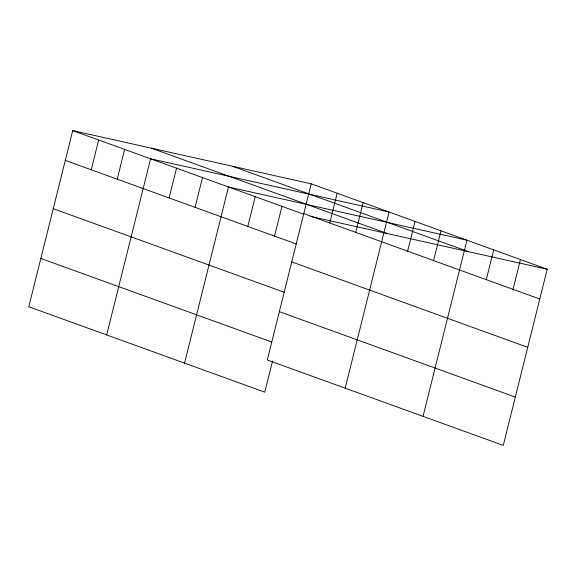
<?xml version="1.0" encoding="UTF-8"?>
<svg xmlns="http://www.w3.org/2000/svg" width="576" height="576" viewBox="0 0 576 576"><rect width="100%" height="100%" fill="white"/><g stroke="black" fill="none" stroke-linecap="round" stroke-linejoin="round"><path stroke-width="0.86" d="M311.213 183.838L267.293 359.978L503.28 445.385L547.2 269.244L311.213 183.838L72.72 130.615L28.8 306.756L264.787 392.162L272.527 361.109M91.253 169.776L98.676 140.011M117.209 179.172L124.632 149.4M106.675 334.937L150.595 158.796L389.088 212.018L345.175 388.166M169.128 197.964L176.551 168.192M195.084 207.353L202.507 177.588M184.55 363.125L228.47 186.984L466.963 240.206L423.05 416.347M247.788 226.433L255.211 196.661M274.536 236.11L281.959 206.345M329.753 222.998L337.169 193.234M355.709 232.394L363.132 202.63M407.628 251.186L415.044 221.414M433.584 260.582L441.007 230.81M486.288 279.655L493.711 249.883M513.036 289.332L520.452 259.567M310.45 216.41L547.2 269.244M232.51 166.27L468.497 251.683M151.423 148.176L387.41 233.582M303.79 213.602L539.777 299.016M72.72 130.615L303.689 214.207M65.297 160.38L296.266 243.972M291.751 261.907L527.731 347.314M53.251 208.685L284.22 292.277M279.338 311.674L515.326 397.087M40.846 258.451L271.814 342.043"/></g></svg>
